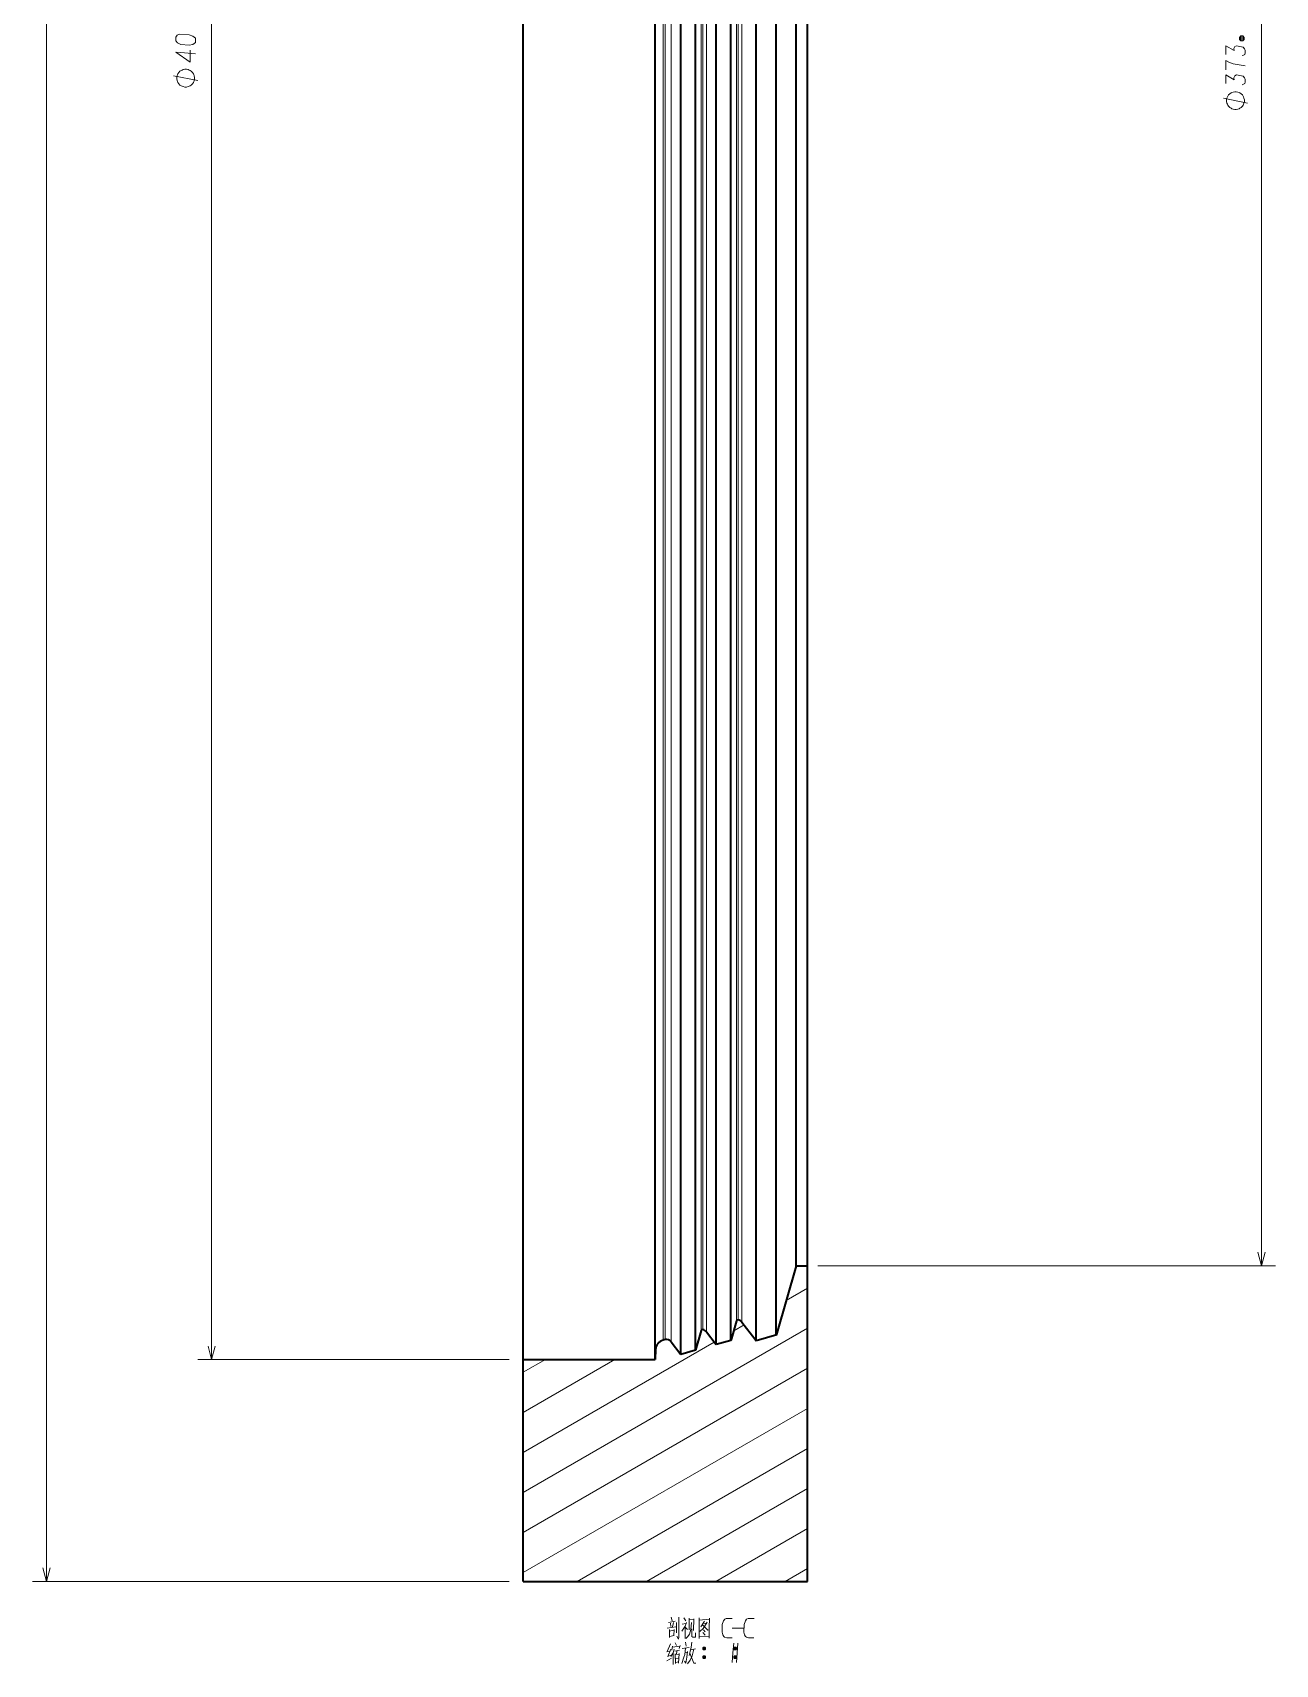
# Model space of a CAD drawing. Extents: x -214 to 8941, y -1198 to 2514.
# Drawn here: x 402.7 to 581.9, y -665.9 to -430.6 of the extents above; entities that cross this region are included whole.
import ezdxf

# ---------------------------------------------------------------- set-up
doc = ezdxf.new("R2010")
doc.units = 0

msp = doc.modelspace()

# ---------------------------------------------------------------- linework, layer by layer
at = {"color": 7, "lineweight": 13}
for p, q in [((404.6581, -653.8996), (404.6581, -188.8996)), ((428.4731, -621.8996), (428.4731, -220.8996)), ((492.4749, -620.4896), (492.4749, -222.3096)), ((494.7361, -619.345), (494.7361, -223.4542)), ((493.572, -619.1227), (493.572, -223.6765)), ((493.8452, -619.0469), (493.8452, -223.7523)), ((499.0696, -617.7452), (499.0696, -225.054)), ((499.2964, -617.6033), (499.2964, -225.1959)), ((499.8304, -617.9269), (499.8304, -224.8723)), ((504.1674, -616.3315), (504.1674, -226.4677)), ((504.3942, -616.1896), (504.3942, -226.6096)), ((504.9279, -616.5132), (504.9279, -226.286)), ((579.8504, -608.3877), (579.8504, -234.4115)), ((515.8802, -608.3877), (581.8504, -608.3877)), ((511.3185, -613.4042), (514.3802, -611.6365)), ((473.3802, -641.0814), (514.3802, -617.41)), ((503.7546, -617.7712), (505.2367, -616.9155)), ((473.3802, -635.3079), (500.9523, -619.3891)), ((471.3802, -621.8996), (426.4731, -621.8996)), ((473.3802, -629.5344), (486.604, -621.8996)), ((473.3802, -623.7609), (476.604, -621.8996)), ((473.3802, -646.8549), (514.3802, -623.1835)), ((473.3802, -652.6284), (514.3802, -628.957)), ((481.1784, -653.8996), (514.3802, -634.7305)), ((491.1784, -653.8996), (514.3802, -640.504)), ((501.1784, -653.8996), (514.3802, -646.2775)), ((471.3802, -653.8996), (402.6581, -653.8996)), ((511.1784, -653.8996), (514.3802, -652.051))]:
    msp.add_line(p, q, dxfattribs=at)
at = {"color": 7, "lineweight": 35}
for p, q in [((473.3802, -621.8996), (473.3802, -220.8996)), ((492.4011, -621.8996), (492.4011, -220.8996)), ((496.1377, -621.1715), (496.1377, -221.6277)), ((498.2556, -620.5842), (498.2556, -222.215)), ((501.2353, -619.7578), (501.2353, -223.0414)), ((503.3534, -619.1705), (503.3534, -223.6287)), ((506.9892, -619.2017), (506.9892, -223.5975)), ((509.8871, -618.3962), (509.8871, -224.403)), ((512.757, -608.3877), (512.757, -234.4115)), ((514.3802, -608.3877), (514.3802, -234.4115)), ((512.757, -608.3877), (509.9643, -618.1271)), ((512.757, -608.3877), (513.8802, -608.3877)), ((513.8802, -608.3877), (514.3802, -608.3877)), ((514.3802, -653.8996), (514.3802, -608.3877)), ((504.1674, -616.3315), (503.4305, -618.9013)), ((499.0696, -617.7452), (498.2556, -620.5842)), ((499.8304, -617.9269), (501.2353, -619.7578)), ((504.9279, -616.5132), (506.7842, -618.9323)), ((509.6172, -618.4711), (507.3145, -619.1097)), ((509.8871, -618.3962), (509.6172, -618.4711)), ((509.9643, -618.1271), (509.8871, -618.3962)), ((492.4749, -620.4896), (492.4011, -621.8996)), ((493.8452, -619.0469), (493.572, -619.1227)), ((494.7361, -619.345), (496.1377, -621.1715)), ((498.2556, -620.5842), (496.1377, -621.1715)), ((503.3534, -619.1705), (501.2353, -619.7578)), ((503.4305, -618.9013), (503.3534, -619.1705)), ((506.7842, -618.9323), (506.9892, -619.2017)), ((507.3145, -619.1097), (506.9892, -619.2017)), ((473.3802, -653.8996), (473.3802, -621.8996)), ((473.3802, -621.8996), (492.4011, -621.8996)), ((473.3802, -653.8996), (514.3802, -653.8996))]:
    msp.add_line(p, q, dxfattribs=at)
at = {"color": 7, "lineweight": 13}
for points in [[(426.123, -431.4288), (425.738, -431.1138), (425.248, -430.9388), (423.8481, -430.8338), (423.498, -430.9738), (423.3231, -431.2538), (423.3231, -431.7788), (423.5681, -432.0938), (424.023, -432.3038), (425.213, -432.4438), (425.738, -432.3388), (426.123, -432.0238)], [(577.3604, -431.5863), (577.3604, -431.3063), (577.1504, -431.0963), (576.8704, -431.0963), (576.6604, -431.3063), (576.6604, -431.5863), (576.8704, -431.7963), (577.1504, -431.7963)], [(424.7231, -435.8938), (424.6064, -435.8938), (424.373, -435.9521), (424.1981, -436.0104), (424.0814, -436.0688), (423.9064, -436.1854), (423.7314, -436.3604), (423.6147, -436.5354), (423.5564, -436.6521), (423.498, -436.8271), (423.4397, -437.0604), (423.4397, -437.1771), (423.4397, -437.2938), (423.498, -437.5271), (423.5564, -437.7021), (423.6147, -437.8188), (423.7314, -437.9938), (423.9064, -438.1688), (424.0814, -438.2854), (424.1981, -438.3438), (424.373, -438.4021), (424.6064, -438.4604), (424.7231, -438.4604), (424.8397, -438.4604), (425.0731, -438.4021), (425.248, -438.3438), (425.3647, -438.2854), (425.5397, -438.1688), (425.7147, -437.9938), (425.8314, -437.8188), (425.8897, -437.7021), (425.9481, -437.5271), (426.0064, -437.2938), (426.0064, -437.1771), (426.0064, -437.0604), (425.9481, -436.8271), (425.8897, -436.6521), (425.8314, -436.5354), (425.7147, -436.3604), (425.5397, -436.1854), (425.3647, -436.0688), (425.248, -436.0104), (425.0731, -435.9521), (424.8397, -435.8938)], [(576.1004, -439.1313), (575.9838, -439.1313), (575.7504, -439.1896), (575.5754, -439.2479), (575.4587, -439.3063), (575.2838, -439.4229), (575.1088, -439.5979), (574.9921, -439.7729), (574.9337, -439.8896), (574.8754, -440.0646), (574.8171, -440.2979), (574.8171, -440.4146), (574.8171, -440.5312), (574.8754, -440.7646), (574.9337, -440.9396), (574.9921, -441.0563), (575.1088, -441.2313), (575.2838, -441.4062), (575.4587, -441.5229), (575.5754, -441.5813), (575.7504, -441.6396), (575.9838, -441.6979), (576.1004, -441.6979), (576.217, -441.6979), (576.4504, -441.6396), (576.6254, -441.5813), (576.7421, -441.5229), (576.9171, -441.4062), (577.092, -441.2313), (577.2087, -441.0563), (577.2671, -440.9396), (577.3254, -440.7646), (577.3837, -440.5312), (577.3837, -440.4146), (577.3837, -440.2979), (577.3254, -440.0646), (577.2671, -439.8896), (577.2087, -439.7729), (577.092, -439.5979), (576.9171, -439.4229), (576.7421, -439.3063), (576.6254, -439.2479), (576.4504, -439.1896), (576.217, -439.1313)], [(499.4102, -663.7646), (499.5852, -663.7646), (499.6902, -663.6596), (499.6902, -663.4846), (499.5852, -663.3796), (499.4102, -663.3796), (499.3052, -663.4846), (499.3052, -663.6596)], [(503.8552, -663.7646), (504.0302, -663.7646), (504.1352, -663.6596), (504.1352, -663.4846), (504.0302, -663.3796), (503.8552, -663.3796), (503.7502, -663.4846), (503.7502, -663.6596)], [(499.4102, -665.0246), (499.5852, -665.0246), (499.6902, -664.9196), (499.6902, -664.7446), (499.5852, -664.6396), (499.4102, -664.6396), (499.3052, -664.7446), (499.3052, -664.9196)], [(503.8552, -665.0246), (504.0302, -665.0246), (504.1352, -664.9196), (504.1352, -664.7446), (504.0302, -664.6396), (503.8552, -664.6396), (503.7502, -664.7446), (503.7502, -664.9196)]]:
    msp.add_lwpolyline(points, close=True, dxfattribs=at)
for points in [[(577.0454, -433.9313), (577.2554, -433.8613), (577.4304, -433.7563), (577.5004, -433.5463), (577.5004, -433.1263), (577.3954, -432.9513), (577.1854, -432.7063), (576.2404, -432.4963), (575.9954, -432.6363), (575.8554, -432.9163), (575.9254, -433.1963), (574.7004, -432.4963), (574.7004, -433.7563)], [(576.8004, -431.7263), (576.8004, -431.1663)], [(577.0104, -431.0963), (577.0104, -431.7963)], [(577.2204, -431.7263), (577.2204, -431.1663)], [(426.123, -433.6688), (424.5481, -433.5288), (423.3231, -433.4238), (425.3531, -434.8938), (425.3531, -433.1438)], [(577.5004, -435.4013), (575.7854, -435.1213), (575.1554, -434.8763), (574.7004, -434.6313), (574.7004, -435.9963)], [(426.4731, -437.5271), (422.9731, -436.8271)], [(577.0454, -438.1313), (577.2554, -438.0613), (577.4304, -437.9563), (577.5004, -437.7463), (577.5004, -437.3263), (577.3954, -437.1513), (577.1854, -436.9062), (576.2404, -436.6963), (575.9954, -436.8363), (575.8554, -437.1163), (575.9254, -437.3963), (574.7004, -436.6963), (574.7004, -437.9563)], [(577.8504, -440.7646), (574.3504, -440.0646)], [(579.3328, -606.4558), (579.8504, -608.3877), (580.368, -606.4558)], [(427.9554, -619.9678), (428.4731, -621.8996), (428.9907, -619.9678)], [(404.1405, -651.9678), (404.6581, -653.8996), (405.1758, -651.9678)], [(494.1602, -660.6496), (495.4202, -660.4396)], [(494.3352, -659.8096), (495.3152, -659.6346)], [(494.5102, -660.8246), (494.5102, -662.0146)], [(494.5102, -661.0696), (495.1052, -660.9296)], [(494.6152, -659.9146), (494.6852, -660.4046)], [(494.7202, -659.0746), (494.8952, -659.5996)], [(495.0702, -659.8446), (494.9302, -660.4396)], [(495.1402, -660.8246), (495.1052, -661.6996)], [(495.4902, -661.3146), (495.4902, -659.8096)], [(495.8402, -659.0746), (495.8402, -660.4746), (495.8402, -661.9096), (495.8052, -662.2246), (495.5252, -661.8046)], [(496.9252, -659.8446), (496.7502, -660.3346), (496.2602, -661.0696)], [(496.2952, -660.0546), (496.8552, -659.9846)], [(496.5752, -659.1796), (496.8552, -659.5996)], [(496.7502, -660.3346), (496.7502, -662.1196)], [(496.7502, -660.5096), (497.0652, -660.8246)], [(497.3452, -659.2146), (497.3452, -660.8946)], [(498.0102, -659.3896), (497.3452, -659.4596)], [(497.5552, -660.8596), (497.3802, -661.4896)], [(497.6602, -659.8096), (497.5552, -660.8596)], [(497.6952, -661.8396), (497.6952, -660.7546)], [(497.9402, -660.9646), (498.0102, -659.2846)], [(498.7802, -659.1796), (498.7802, -660.6496), (498.7802, -662.1546)], [(498.7802, -659.2146), (498.7802, -660.6146), (498.7802, -662.0146)], [(500.2502, -659.3546), (498.7802, -659.4946)], [(498.8502, -661.1046), (499.3402, -660.6846)], [(499.5502, -659.6346), (498.9902, -660.4396)], [(499.3052, -660.1946), (500.0052, -660.9296)], [(499.3402, -659.9846), (499.7952, -659.9146)], [(499.3402, -660.6846), (499.5502, -660.4046)], [(499.4102, -660.8946), (499.6552, -661.1746)], [(499.5502, -660.4046), (499.9002, -659.7746)], [(500.0052, -660.9296), (500.1802, -660.8946)], [(500.2152, -661.9796), (500.2152, -660.6146), (500.2502, -659.2146)], [(503.5052, -662.0496), (502.7352, -662.0496), (502.4202, -661.9446), (502.3152, -661.8396), (502.1752, -661.6296), (502.0702, -661.2446), (502.1052, -660.1246), (502.2802, -659.5996), (502.4552, -659.3546), (502.6652, -659.2496), (503.5402, -659.2496)], [(503.5402, -660.6496), (505.2202, -660.6496)], [(506.6552, -662.0496), (505.8852, -662.0496), (505.5702, -661.9446), (505.4652, -661.8396), (505.3252, -661.6296), (505.2202, -661.2446), (505.2552, -660.1246), (505.4302, -659.5996), (505.6052, -659.3546), (505.8152, -659.2496), (506.6902, -659.2496)], [(494.6152, -662.9246), (494.1602, -664.0096)], [(495.1752, -661.6996), (494.5102, -661.8396)], [(494.9302, -663.2396), (494.8252, -663.7996)], [(494.9302, -663.3796), (495.9802, -663.2396)], [(495.3152, -662.7496), (495.4902, -663.1346)], [(496.0152, -663.1346), (495.8752, -663.5896)], [(496.7852, -662.6796), (496.8902, -663.2396)], [(496.8552, -662.1196), (497.1352, -661.8396)], [(497.1352, -661.8396), (497.3802, -661.4896)], [(497.6252, -663.3796), (497.4852, -664.0096)], [(497.6952, -662.6446), (497.6252, -663.3796)], [(497.8352, -661.9446), (497.6952, -661.8396)], [(498.2552, -661.9446), (497.8352, -661.9446)], [(498.2552, -661.3146), (498.2552, -661.9446)], [(498.7802, -661.9096), (500.1452, -661.8046)], [(499.3052, -661.2796), (499.6552, -661.6646)], [(500.2152, -662.0846), (500.2152, -661.9796), (500.1452, -661.8046)], [(503.7502, -662.8196), (503.6452, -664.2196), (503.5402, -665.6196)], [(504.3452, -662.8196), (504.2402, -664.2196), (504.1352, -665.6196)], [(494.0902, -665.3746), (494.7902, -664.9896)], [(494.5452, -663.9396), (494.1252, -664.0796)], [(494.1952, -664.7096), (494.7202, -664.5346)], [(494.6852, -663.6946), (494.2302, -664.7096)], [(495.0002, -664.2196), (494.6852, -664.7096)], [(495.1752, -663.6596), (495.0002, -664.2196)], [(495.0352, -664.1496), (495.0352, -665.8646)], [(495.2452, -663.9396), (495.9452, -663.8346)], [(495.3152, -664.3596), (495.3502, -665.7596)], [(495.3152, -664.4646), (495.8402, -664.3946)], [(495.3502, -665.0246), (495.7352, -664.9546)], [(495.8052, -665.5146), (495.3852, -665.5846)], [(495.5602, -663.9046), (495.4902, -664.4646)], [(495.8752, -664.2896), (495.8052, -665.6896)], [(496.7852, -663.5196), (496.6802, -664.4296), (496.5752, -664.8496), (496.2602, -665.7246)], [(496.2952, -663.5896), (497.3452, -663.4496)], [(497.1002, -664.0096), (496.9952, -664.8496), (496.8552, -665.6896), (496.6452, -665.4096)], [(496.7152, -664.1846), (497.1002, -664.1146)], [(497.4852, -665.2696), (497.1002, -665.7946)], [(497.4852, -664.0096), (497.3102, -664.5696)], [(497.4152, -664.2546), (497.9752, -665.6896)], [(497.7652, -664.6396), (497.4852, -665.2696)], [(497.5552, -663.7646), (498.2552, -663.6246)], [(497.9752, -663.6946), (497.7652, -664.6396)], [(497.9752, -665.6896), (498.2902, -665.6896)], [(499.3052, -663.5546), (499.6902, -663.5546)], [(499.3052, -664.8146), (499.6902, -664.8146)], [(499.3402, -663.4496), (499.6552, -663.4496)], [(499.3402, -663.6946), (499.6552, -663.6946)], [(499.3402, -664.7096), (499.6552, -664.7096)], [(499.3402, -664.9546), (499.6552, -664.9546)], [(503.7502, -663.5546), (504.1352, -663.5546)], [(503.7502, -664.8146), (504.1352, -664.8146)], [(503.7852, -663.4496), (504.1002, -663.4496)], [(503.7852, -663.6946), (504.1002, -663.6946)], [(503.7852, -664.7096), (504.1002, -664.7096)], [(503.7852, -664.9546), (504.1002, -664.9546)]]:
    msp.add_lwpolyline(points, dxfattribs=at)
at = {"color": 7, "lineweight": 35}
for centre, radius, start, end in [((504.3597, -616.3866), 0.2, 80.050671, 164), ((504.2457, -617.0367), 0.86, 37.500027, 80.050671), ((499.2619, -617.8003), 0.2, 80.071332, 164), ((499.1481, -618.4504), 0.86, 37.499999, 80.071332), ((493.9729, -620.5681), 1.5, 105.500004, 176.999995), ((494.0697, -619.8563), 0.84, 37.499999, 105.500004)]:
    msp.add_arc(centre, radius, start, end, dxfattribs=at)

doc.saveas('drawing.dxf')
